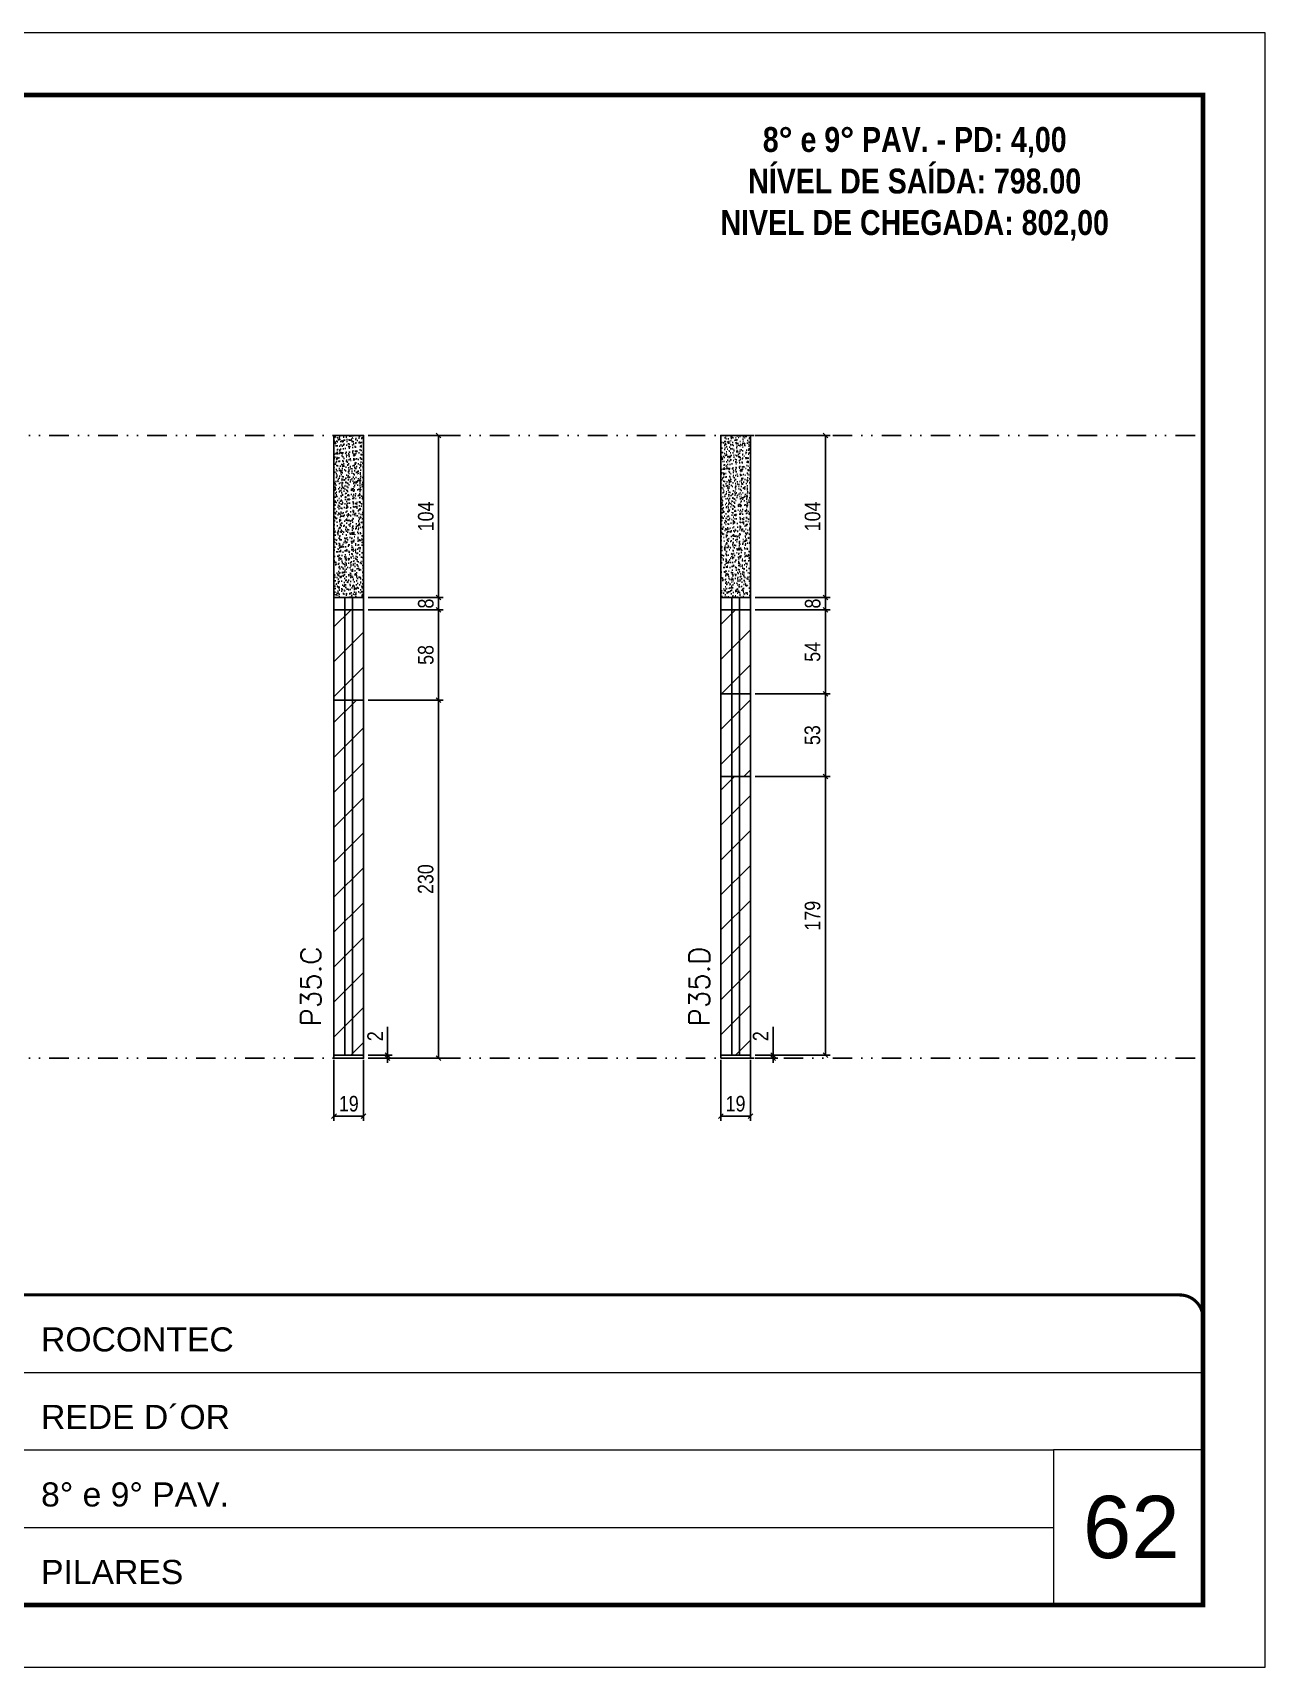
# Model space of a CAD drawing. Extents: x 28748 to 35002, y 14885 to 43501.
# Drawn here: x 31040 to 31832, y 25222 to 26272 of the extents above; entities that cross this region are included whole.
import ezdxf

# ---------------------------------------------------------------- set-up
doc = ezdxf.new("R2010")
doc.units = 0
for name, pattern in [('CONTINUO', [0]), ('DASHED', [0.75, 0.5, -0.25]), ('DIVIDE2', [0.625, 0.25, -0.125, 0, -0.125, 0, -0.125])]:
    doc.linetypes.add(name, pattern=pattern)
for name, color, linetype, lineweight in [('CARIMBO', 255, 'Continuous', 9), ('Folhas', 255, 'Continuous', 9), ('Hachura', 251, 'Continuous', 9), ('SARRAFO DE PRESSAO', 251, 'DASHED', 9), ('Texto Seção', 7, 'Continuous', 15)]:
    doc.layers.add(name, color=color, linetype=linetype, lineweight=lineweight)
for name, color, linetype in [('COTA', 241, 'Continuous'), ('NOMENCLATURA', 7, 'Continuous'), ('Nível', 160, 'Continuous'), ('Painéis', 200, 'Continuous'), ('SARR_2.2x7', 40, 'Continuous')]:
    doc.layers.add(name, color=color, linetype=linetype)
doc.styles.add('ARIAL', font='arial.ttf')
doc.styles.add('COTA TECNICA', font='techl___.ttf', dxfattribs={"height": 10})
doc.styles.add('COTA TECNICA-50', font='techl___.ttf', dxfattribs={"height": 10})
doc.styles.add('REGUA-120', font='ROMANS.shx', dxfattribs={"height": 15})
doc.styles.add('ROMANC', font='techb___.ttf', dxfattribs={"height": 2.5})
doc.dimstyles.new('COTA PAINEL-50', dxfattribs={"dimtxt": 10, "dimasz": 3, "dimexe": 3, "dimexo": 3, "dimgap": 3, "dimtad": 1, "dimdec": 1, "dimzin": 12, "dimdsep": 46, "dimtxsty": 'COTA TECNICA-50', "dimblk1": 'OBLIQUE', "dimblk2": 'OBLIQUE', "dimsah": 1, "dimcen": 0.9, "dimclrd": 4, "dimclre": 4, "dimclrt": 240, "dimadec": 1, "dimazin": 3, "dimtfac": 1, "dimtdec": 1, "dimtmove": 0, "dimatfit": 3, "dimfxl": 1, "dimtolj": 1, "dimtzin": 12, "dimarcsym": 0})
doc.dimstyles.new('PAINEL', dxfattribs={"dimtxt": 10, "dimasz": 3, "dimexe": 3, "dimexo": 3, "dimgap": 3, "dimtad": 1, "dimdec": 1, "dimzin": 12, "dimdsep": 46, "dimtxsty": 'COTA TECNICA', "dimblk1": 'OBLIQUE', "dimblk2": 'OBLIQUE', "dimsah": 1, "dimcen": 0.9, "dimclrd": 4, "dimclre": 4, "dimclrt": 240, "dimadec": 1, "dimazin": 3, "dimtfac": 1, "dimtdec": 1, "dimtmove": 0, "dimatfit": 3, "dimfxl": 1, "dimtolj": 1, "dimtzin": 12, "dimarcsym": 0})
pattern_1 = [(45, (-98687.658, -2076.637), (-11.2253202, 11.2253202), [])]

# ---------------------------------------------------------------- blocks, each defined once
blk = doc.blocks.new('9999999999')
at = {"color": 30, "linetype": 'CONTINUO'}
for p, q in [((98564.6, 34379.6), (99584, 34379.6)), ((98564.6, 34329.8), (99488, 34329.8)), ((99584, 34329.8), (99488, 34329.8)), ((99488, 34329.8), (99488, 34230.2)), ((98564.6, 34280), (99488, 34280))]:
    blk.add_line(p, q, dxfattribs=at)
at = {"color": 30, "linetype": 'CONTINUO', "const_width": 2}
blk.add_lwpolyline([(99584, 34230.2), (99584, 34414.4, 0.414214), (99569, 34429.4), (98229, 34429.4, 0.414214), (98214, 34414.4), (98214, 34245.2, 0.414214), (98229, 34230.2), (99584, 34230.2)], format="xyb", dxfattribs=at)
at = {"layer": 'Folhas'}
blk.add_lwpolyline([(98139, 34190.2), (99624, 34190.2), (99624, 35240.2), (98139, 35240.2)], close=True, dxfattribs=at)
at = {"layer": 'Folhas', "color": 30, "const_width": 3}
blk.add_lwpolyline([(98214, 34230.2), (99584, 34230.2), (99584, 35200.2), (98214, 35200.2)], close=True, dxfattribs=at)
at = {"color": 7, "linetype": 'Continuous', "ltscale": 5, "style": 'ARIAL'}
for s, height, p in [('ROCONTEC', 15.48, (98837.7, 34393.1)), ('REDE D´OR', 15.48, (98837.7, 34343.3)), ('8° e 9° PAV.', 15.483, (98837.7, 34293.5)), ('PILARES', 15.48, (98837.7, 34243.7))]:
    blk.add_text(s, height=height, dxfattribs=at).set_placement(p)
blk = doc.blocks.new('_Oblique')
at = {"color": 0, "linetype": 'ByBlock', "lineweight": -2}
blk.add_line((-0.5, -0.5), (0.5, 0.5), dxfattribs=at)
blk = doc.blocks.new('*D1201')
at = {"layer": 'COTA', "color": 4, "lineweight": -2, "transparency": 16777216}
for p, q in [((31233.7, 25612.4), (31233.7, 25573.1)), ((31252.7, 25612.4), (31252.7, 25573.1)), ((31233.7, 25576.1), (31252.7, 25576.1))]:
    blk.add_line(p, q, dxfattribs=at)
at = {"layer": 'Defpoints', "color": 0, "transparency": 16777216}
for p in [(31233.7, 25615.4), (31252.7, 25615.4), (31252.7, 25576.1)]:
    blk.add_point(p, dxfattribs=at)
at = {"layer": 'COTA', "color": 4, "lineweight": -2, "transparency": 16777216, "xscale": 3, "yscale": 3, "zscale": 3, "rotation": 180}
blk.add_blockref('_Oblique', (31233.7, 25576.1), dxfattribs=at)
at = {"layer": 'COTA', "color": 4, "lineweight": -2, "transparency": 16777216, "xscale": 3, "yscale": 3, "zscale": 3}
blk.add_blockref('_Oblique', (31252.7, 25576.1), dxfattribs=at)
at = {"layer": 'COTA', "color": 240, "transparency": 16777216, "insert": (31243.2, 25584.1), "char_height": 10, "attachment_point": 5, "style": 'COTA TECNICA'}
blk.add_mtext('\\A1;19', dxfattribs=at)
blk = doc.blocks.new('*D1202')
at = {"layer": 'COTA', "color": 4, "lineweight": -2, "transparency": 16777216}
for p, q in [((31482.1, 25612.4), (31482.1, 25573.1)), ((31501.1, 25612.4), (31501.1, 25573.1)), ((31482.1, 25576.1), (31501.1, 25576.1))]:
    blk.add_line(p, q, dxfattribs=at)
at = {"layer": 'Defpoints', "color": 0, "transparency": 16777216}
for p in [(31482.1, 25615.4), (31501.1, 25615.4), (31501.1, 25576.1)]:
    blk.add_point(p, dxfattribs=at)
at = {"layer": 'COTA', "color": 4, "lineweight": -2, "transparency": 16777216, "xscale": 3, "yscale": 3, "zscale": 3, "rotation": 180}
blk.add_blockref('_Oblique', (31482.1, 25576.1), dxfattribs=at)
at = {"layer": 'COTA', "color": 4, "lineweight": -2, "transparency": 16777216, "xscale": 3, "yscale": 3, "zscale": 3}
blk.add_blockref('_Oblique', (31501.1, 25576.1), dxfattribs=at)
at = {"layer": 'COTA', "color": 240, "transparency": 16777216, "insert": (31491.6, 25584.1), "char_height": 10, "attachment_point": 5, "style": 'COTA TECNICA'}
blk.add_mtext('\\A1;19', dxfattribs=at)
blk = doc.blocks.new('*D1203')
at = {"layer": 'COTA', "color": 4, "lineweight": -2, "transparency": 16777216}
for p, q in [((31255.7, 26013.4), (31303.8, 26013.4)), ((31300.8, 25909.4), (31300.8, 26013.4)), ((31255.7, 25909.4), (31303.8, 25909.4))]:
    blk.add_line(p, q, dxfattribs=at)
at = {"layer": 'Defpoints', "color": 0, "transparency": 16777216}
for p in [(31252.7, 26013.4), (31300.8, 26013.4), (31252.7, 25909.4)]:
    blk.add_point(p, dxfattribs=at)
at = {"layer": 'COTA', "color": 4, "lineweight": -2, "transparency": 16777216, "xscale": 3, "yscale": 3, "zscale": 3}
for p, rotation in [((31300.8, 26013.4), 90), ((31300.8, 25909.4), 270)]:
    blk.add_blockref('_Oblique', p, dxfattribs=dict(at, rotation=rotation))
at = {"layer": 'COTA', "color": 240, "transparency": 16777216, "insert": (31292.7, 25961.4), "char_height": 10, "attachment_point": 5, "rotation": 90, "style": 'COTA TECNICA'}
blk.add_mtext('\\A1;104', dxfattribs=at)
blk = doc.blocks.new('*D1204')
at = {"layer": 'COTA', "color": 4, "lineweight": -2, "transparency": 16777216}
for p, q in [((31255.7, 25843.4), (31303.8, 25843.4)), ((31300.8, 25613.4), (31300.8, 25843.4)), ((31255.7, 25613.4), (31303.8, 25613.4))]:
    blk.add_line(p, q, dxfattribs=at)
at = {"layer": 'Defpoints', "color": 0, "transparency": 16777216}
for p in [(31252.7, 25843.4), (31300.8, 25843.4), (31252.7, 25613.4)]:
    blk.add_point(p, dxfattribs=at)
at = {"layer": 'COTA', "color": 4, "lineweight": -2, "transparency": 16777216, "xscale": 3, "yscale": 3, "zscale": 3}
for p, rotation in [((31300.8, 25843.4), 90), ((31300.8, 25613.4), 270)]:
    blk.add_blockref('_Oblique', p, dxfattribs=dict(at, rotation=rotation))
at = {"layer": 'COTA', "color": 240, "transparency": 16777216, "insert": (31292.6, 25728.4), "char_height": 10, "attachment_point": 5, "rotation": 90, "style": 'COTA TECNICA'}
blk.add_mtext('\\A1;230', dxfattribs=at)
blk = doc.blocks.new('*D1205')
at = {"layer": 'COTA', "color": 4, "lineweight": -2, "transparency": 16777216}
for p, q in [((31268.1, 25615.4), (31268.1, 25633.5)), ((31255.7, 25615.4), (31271.1, 25615.4)), ((31255.7, 25613.4), (31271.1, 25613.4)), ((31268.1, 25613.4), (31268.1, 25615.4)), ((31268.1, 25613.4), (31268.1, 25610.4))]:
    blk.add_line(p, q, dxfattribs=at)
at = {"layer": 'Defpoints', "color": 0, "transparency": 16777216}
for p in [(31252.7, 25615.4), (31252.7, 25613.4), (31268.1, 25615.4)]:
    blk.add_point(p, dxfattribs=at)
at = {"layer": 'COTA', "color": 4, "lineweight": -2, "transparency": 16777216, "xscale": 3, "yscale": 3, "zscale": 3}
for p, rotation in [((31268.1, 25615.4), 270), ((31268.1, 25613.4), 90)]:
    blk.add_blockref('_Oblique', p, dxfattribs=dict(at, rotation=rotation))
at = {"layer": 'COTA', "color": 240, "transparency": 16777216, "insert": (31260.1, 25627.5), "char_height": 10, "attachment_point": 5, "rotation": 90, "style": 'COTA TECNICA-50'}
blk.add_mtext('\\A1;2', dxfattribs=at)
blk = doc.blocks.new('*D1206')
at = {"layer": 'COTA', "color": 4, "linetype": 'ByBlock', "lineweight": -2, "transparency": 16777216}
for p, q in [((31504.1, 25794.4), (31552.3, 25794.4)), ((31549.3, 25615.4), (31549.3, 25794.4)), ((31504.1, 25615.4), (31552.3, 25615.4))]:
    blk.add_line(p, q, dxfattribs=at)
at = {"layer": 'Defpoints', "color": 0, "linetype": 'ByBlock', "transparency": 16777216}
for p in [(31501.1, 25794.4), (31549.3, 25794.4), (31501.1, 25615.4)]:
    blk.add_point(p, dxfattribs=at)
at = {"layer": 'COTA', "color": 4, "linetype": 'ByBlock', "lineweight": -2, "transparency": 16777216, "xscale": 3, "yscale": 3, "zscale": 3}
for p, rotation in [((31549.3, 25794.4), 90), ((31549.3, 25615.4), 270)]:
    blk.add_blockref('_Oblique', p, dxfattribs=dict(at, rotation=rotation))
at = {"layer": 'COTA', "color": 240, "linetype": 'ByBlock', "transparency": 16777216, "insert": (31541.1, 25704.9), "char_height": 10, "attachment_point": 5, "rotation": 90, "style": 'COTA TECNICA'}
blk.add_mtext('\\A1;179', dxfattribs=at)
blk = doc.blocks.new('*D1956')
at = {"layer": 'COTA', "color": 4, "linetype": 'ByBlock', "lineweight": -2, "transparency": 16777216}
for p, q in [((31515.7, 25615.4), (31515.7, 25633.5)), ((31504.1, 25615.4), (31518.7, 25615.4)), ((31504.1, 25613.4), (31518.7, 25613.4)), ((31515.7, 25613.4), (31515.7, 25615.4)), ((31515.7, 25613.4), (31515.7, 25610.4))]:
    blk.add_line(p, q, dxfattribs=at)
at = {"layer": 'Defpoints', "color": 0, "linetype": 'ByBlock', "transparency": 16777216}
for p in [(31501.1, 25615.4), (31501.1, 25613.4), (31515.7, 25615.4)]:
    blk.add_point(p, dxfattribs=at)
at = {"layer": 'COTA', "color": 4, "linetype": 'ByBlock', "lineweight": -2, "transparency": 16777216, "xscale": 3, "yscale": 3, "zscale": 3}
for p, rotation in [((31515.7, 25615.4), 270), ((31515.7, 25613.4), 90)]:
    blk.add_blockref('_Oblique', p, dxfattribs=dict(at, rotation=rotation))
at = {"layer": 'COTA', "color": 240, "linetype": 'ByBlock', "transparency": 16777216, "insert": (31507.7, 25627.5), "char_height": 10, "attachment_point": 5, "rotation": 90, "style": 'COTA TECNICA'}
blk.add_mtext('\\A1;2', dxfattribs=at)
blk = doc.blocks.new('*D1214')
at = {"layer": 'COTA', "color": 4, "lineweight": -2, "transparency": 16777216}
for p, q in [((31504.1, 26013.4), (31552.3, 26013.4)), ((31549.3, 25909.4), (31549.3, 26013.4)), ((31504.1, 25909.4), (31552.3, 25909.4))]:
    blk.add_line(p, q, dxfattribs=at)
at = {"layer": 'Defpoints', "color": 0, "transparency": 16777216}
for p in [(31501.1, 26013.4), (31549.3, 26013.4), (31501.1, 25909.4)]:
    blk.add_point(p, dxfattribs=at)
at = {"layer": 'COTA', "color": 4, "lineweight": -2, "transparency": 16777216, "xscale": 3, "yscale": 3, "zscale": 3}
for p, rotation in [((31549.3, 26013.4), 90), ((31549.3, 25909.4), 270)]:
    blk.add_blockref('_Oblique', p, dxfattribs=dict(at, rotation=rotation))
at = {"layer": 'COTA', "color": 240, "transparency": 16777216, "insert": (31541.1, 25961.4), "char_height": 10, "attachment_point": 5, "rotation": 90, "style": 'COTA TECNICA'}
blk.add_mtext('\\A1;104', dxfattribs=at)
blk = doc.blocks.new('*D1215')
at = {"layer": 'COTA', "color": 4, "lineweight": -2, "transparency": 16777216}
for p, q in [((31504.1, 25847.4), (31552.3, 25847.4)), ((31549.3, 25794.4), (31549.3, 25847.4)), ((31504.1, 25794.4), (31552.3, 25794.4))]:
    blk.add_line(p, q, dxfattribs=at)
at = {"layer": 'Defpoints', "color": 0, "transparency": 16777216}
for p in [(31501.1, 25847.4), (31549.3, 25847.4), (31501.1, 25794.4)]:
    blk.add_point(p, dxfattribs=at)
at = {"layer": 'COTA', "color": 4, "lineweight": -2, "transparency": 16777216, "xscale": 3, "yscale": 3, "zscale": 3}
for p, rotation in [((31549.3, 25847.4), 90), ((31549.3, 25794.4), 270)]:
    blk.add_blockref('_Oblique', p, dxfattribs=dict(at, rotation=rotation))
at = {"layer": 'COTA', "color": 240, "transparency": 16777216, "insert": (31541, 25820.9), "char_height": 10, "attachment_point": 5, "rotation": 90, "style": 'COTA TECNICA'}
blk.add_mtext('\\A1;53', dxfattribs=at)
blk = doc.blocks.new('*D2328')
at = {"layer": 'COTA', "color": 4, "lineweight": -2, "transparency": 16777216}
for p, q in [((31255.7, 25901.4), (31303.8, 25901.4)), ((31300.8, 25901.4), (31300.8, 25843.4)), ((31255.7, 25843.4), (31303.8, 25843.4))]:
    blk.add_line(p, q, dxfattribs=at)
at = {"layer": 'Defpoints', "color": 0, "transparency": 16777216}
for p in [(31252.7, 25901.4), (31252.7, 25843.4), (31300.8, 25843.4)]:
    blk.add_point(p, dxfattribs=at)
at = {"layer": 'COTA', "color": 4, "lineweight": -2, "transparency": 16777216, "xscale": 3, "yscale": 3, "zscale": 3}
for p, rotation in [((31300.8, 25901.4), 90), ((31300.8, 25843.4), 270)]:
    blk.add_blockref('_Oblique', p, dxfattribs=dict(at, rotation=rotation))
at = {"layer": 'COTA', "color": 240, "transparency": 16777216, "insert": (31292.7, 25872.4), "char_height": 10, "attachment_point": 5, "rotation": 90, "style": 'COTA TECNICA'}
blk.add_mtext('\\A1;58', dxfattribs=at)
blk = doc.blocks.new('*D2329')
at = {"layer": 'COTA', "color": 4, "lineweight": -2, "transparency": 16777216}
for p, q in [((31504.1, 25901.4), (31552.3, 25901.4)), ((31549.3, 25901.4), (31549.3, 25847.4)), ((31504.1, 25847.4), (31552.3, 25847.4))]:
    blk.add_line(p, q, dxfattribs=at)
at = {"layer": 'Defpoints', "color": 0, "transparency": 16777216}
for p in [(31501.1, 25901.4), (31501.1, 25847.4), (31549.3, 25847.4)]:
    blk.add_point(p, dxfattribs=at)
at = {"layer": 'COTA', "color": 4, "lineweight": -2, "transparency": 16777216, "xscale": 3, "yscale": 3, "zscale": 3}
for p, rotation in [((31549.3, 25901.4), 90), ((31549.3, 25847.4), 270)]:
    blk.add_blockref('_Oblique', p, dxfattribs=dict(at, rotation=rotation))
at = {"layer": 'COTA', "color": 240, "transparency": 16777216, "insert": (31541.1, 25874.4), "char_height": 10, "attachment_point": 5, "rotation": 90, "style": 'COTA TECNICA'}
blk.add_mtext('\\A1;54', dxfattribs=at)
blk = doc.blocks.new('*D2641')
at = {"layer": 'COTA', "color": 4, "lineweight": -2, "transparency": 16777216}
for p, q in [((31255.7, 25909.4), (31303.8, 25909.4)), ((31300.8, 25909.4), (31300.8, 25901.4)), ((31255.7, 25901.4), (31303.8, 25901.4))]:
    blk.add_line(p, q, dxfattribs=at)
at = {"layer": 'Defpoints', "color": 0, "transparency": 16777216}
for p in [(31252.7, 25909.4), (31252.7, 25901.4), (31300.8, 25901.4)]:
    blk.add_point(p, dxfattribs=at)
at = {"layer": 'COTA', "color": 4, "lineweight": -2, "transparency": 16777216, "xscale": 3, "yscale": 3, "zscale": 3}
for p, rotation in [((31300.8, 25909.4), 90), ((31300.8, 25901.4), 270)]:
    blk.add_blockref('_Oblique', p, dxfattribs=dict(at, rotation=rotation))
at = {"layer": 'COTA', "color": 240, "transparency": 16777216, "insert": (31292.7, 25905.4), "char_height": 10, "attachment_point": 5, "rotation": 90, "style": 'COTA TECNICA'}
blk.add_mtext('\\A1;8', dxfattribs=at)
blk = doc.blocks.new('*D2642')
at = {"layer": 'COTA', "color": 4, "lineweight": -2, "transparency": 16777216}
for p, q in [((31504.1, 25909.4), (31552.3, 25909.4)), ((31549.3, 25909.4), (31549.3, 25901.4)), ((31504.1, 25901.4), (31552.3, 25901.4))]:
    blk.add_line(p, q, dxfattribs=at)
at = {"layer": 'Defpoints', "color": 0, "transparency": 16777216}
for p in [(31501.1, 25909.4), (31501.1, 25901.4), (31549.3, 25901.4)]:
    blk.add_point(p, dxfattribs=at)
at = {"layer": 'COTA', "color": 4, "lineweight": -2, "transparency": 16777216, "xscale": 3, "yscale": 3, "zscale": 3}
for p, rotation in [((31549.3, 25909.4), 90), ((31549.3, 25901.4), 270)]:
    blk.add_blockref('_Oblique', p, dxfattribs=dict(at, rotation=rotation))
at = {"layer": 'COTA', "color": 240, "transparency": 16777216, "insert": (31541.2, 25905.4), "char_height": 10, "attachment_point": 5, "rotation": 90, "style": 'COTA TECNICA'}
blk.add_mtext('\\A1;8', dxfattribs=at)

msp = doc.modelspace()

# ---------------------------------------------------------------- hatches: boundary and pattern name
at = {"layer": 'COTA', "linetype": 'ByBlock'}
h = msp.add_hatch(dxfattribs=at)
h.set_pattern_fill('AR-CONC', color=256, scale=0.03)
h.set_pattern_definition([(50, (-100680.6, -2043.6368), (5.46554007, -0.47817257), [0.5715, -6.2865]), (355, (-100680.6, -2043.637), (-1.05730264, 5.73170536), [0.4572, -5.02921753]), (100.4514447, (-100680.1445, -2043.6766), (4.40823741, 5.25353256), [0.48570026, -5.34270734]), (46.1842, (-100680.6, -2042.113), (8.13237123, -1.26126984), [0.85725, -9.42975]), (96.6355576, (-100679.922, -2042.218), (7.122124, 7.42278374), [0.7285507, -8.01406824]), (351.184151, (-100680.6, -2042.113), (7.122124, 7.42278374), [0.685799, -7.54379196]), (21, (-100679.838, -2042.4938), (4.54843174, -3.06795595), [0.5715, -6.2865]), (326, (-100679.838, -2042.494), (1.85406085, 5.52563898), [0.4572, -5.0292]), (71.451445, (-100679.459, -2042.7494), (6.40249258, 2.45768307), [0.48570026, -5.34269813]), (37.5, (-100680.6, -2043.6368), (0.092658098, 2.536651166), [0, -4.96824, 0, -5.1054, 0, -5.04825]), (7.5, (-100680.6, -2043.6368), (2.004589875, 3.005417245), [0, -2.91084, 0, -4.85394, 0, -1.92405]), (327.5, (-100682.2992, -2043.6368), (4.067717855, -0.17186232), [0, -1.905, 0, -5.9436, 0, -7.8867]), (317.5, (-100683.061, -2043.6368), (4.44387544, 0.76279473), [0, -2.4765, 0, -3.94716, 0, -5.6007])])
h.paths.add_polyline_path([(31233.67, 25909.4), (31252.67, 25909.4), (31252.67, 26013.4), (31233.67, 26013.4)])
h = msp.add_hatch(dxfattribs=at)
h.set_pattern_fill('AR-CONC', color=256, scale=0.03)
h.set_pattern_definition([(50, (-100432.1534, -2053.6368), (5.46554007, -0.47817257), [0.5715, -6.2865]), (355, (-100432.1534, -2053.637), (-1.05730264, 5.73170536), [0.4572, -5.02921753]), (100.4514447, (-100431.698, -2053.6766), (4.40823741, 5.25353256), [0.48570026, -5.34270734]), (46.1842, (-100432.1534, -2052.113), (8.13237123, -1.26126984), [0.85725, -9.42975]), (96.6355576, (-100431.476, -2052.218), (7.122124, 7.42278374), [0.7285507, -8.01406824]), (351.184151, (-100432.1534, -2052.113), (7.122124, 7.42278374), [0.685799, -7.54379196]), (21, (-100431.3914, -2052.4938), (4.54843174, -3.06795595), [0.5715, -6.2865]), (326, (-100431.3914, -2052.494), (1.85406085, 5.52563898), [0.4572, -5.0292]), (71.451445, (-100431.0124, -2052.7494), (6.40249258, 2.45768307), [0.48570026, -5.34269813]), (37.5, (-100432.1534, -2053.6368), (0.092658098, 2.536651166), [0, -4.96824, 0, -5.1054, 0, -5.04825]), (7.5, (-100432.1534, -2053.6368), (2.004589875, 3.005417245), [0, -2.91084, 0, -4.85394, 0, -1.92405]), (327.5, (-100433.8527, -2053.6368), (4.067717855, -0.17186232), [0, -1.905, 0, -5.9436, 0, -7.8867]), (317.5, (-100434.6147, -2053.6368), (4.44387544, 0.76279473), [0, -2.4765, 0, -3.94716, 0, -5.6007])])
h.paths.add_polyline_path([(31482.12, 25909.4), (31501.12, 25909.4), (31501.12, 26013.4), (31482.12, 26013.4)])
at = {"layer": 'Hachura'}
h = msp.add_hatch(dxfattribs=at)
h.set_pattern_fill('ANSI31', color=256, scale=5)
h.paths.add_polyline_path([(31252.67, 25901.4), (31233.67, 25901.4), (31233.67, 25843.4), (31252.67, 25843.4)])
h = msp.add_hatch(dxfattribs=at)
h.set_pattern_fill('ANSI31', color=256, scale=5)
h.paths.add_polyline_path([(31501.12, 25901.4), (31482.12, 25901.4), (31482.12, 25847.4), (31501.12, 25847.4)])
at = {"layer": 'Hachura', "linetype": 'ByBlock'}
h = msp.add_hatch(dxfattribs=at)
h.set_pattern_fill('ANSI31', color=256, scale=5)
h.set_pattern_definition(pattern_1)
h.paths.add_polyline_path([(31252.67, 25843.4), (31233.67, 25843.4), (31233.67, 25615.4), (31252.67, 25615.4)])
at = {"layer": 'Hachura'}
h = msp.add_hatch(dxfattribs=at)
h.set_pattern_fill('ANSI31', color=256, scale=5)
h.paths.add_polyline_path([(31501.12, 25844.4), (31501.12, 25847.4), (31482.12, 25847.4), (31482.12, 25844.4), (31482.12, 25794.4), (31501.12, 25794.4)])
at = {"layer": 'Hachura', "linetype": 'ByBlock'}
h = msp.add_hatch(dxfattribs=at)
h.set_pattern_fill('ANSI31', color=256, scale=5)
h.set_pattern_definition(pattern_1)
h.paths.add_polyline_path([(31482.12, 25794.4), (31482.12, 25615.4), (31501.12, 25615.4), (31501.12, 25794.4)])

# ---------------------------------------------------------------- linework, layer by layer
at = {"layer": 'COTA', "linetype": 'ByBlock'}
for points in [[(31233.67, 25909.4), (31252.67, 25909.4), (31252.67, 26013.4), (31233.67, 26013.4)], [(31482.12, 25909.4), (31501.12, 25909.4), (31501.12, 26013.4), (31482.12, 26013.4)]]:
    msp.add_lwpolyline(points, close=True, dxfattribs=at)
at = {"layer": 'Nível', "color": 4, "linetype": 'DIVIDE2', "ltscale": 50}
for p, q in [((30421.84, 26013.4), (31791.84, 26013.4)), ((30421.84, 25613.4), (31791.84, 25613.4))]:
    msp.add_line(p, q, dxfattribs=at)
at = {"layer": 'Painéis'}
for p, q in [((31233.67, 25901.4), (31252.67, 25901.4)), ((31233.67, 25843.4), (31233.67, 25901.4)), ((31252.67, 25901.4), (31252.67, 25843.4)), ((31482.12, 25901.4), (31501.12, 25901.4)), ((31482.12, 25847.4), (31482.12, 25901.4)), ((31482.12, 25901.4), (31501.12, 25901.4)), ((31501.12, 25901.4), (31501.12, 25847.4)), ((31233.67, 25843.4), (31252.67, 25843.4)), ((31252.67, 25843.4), (31233.67, 25843.4)), ((31252.67, 25843.4), (31233.67, 25843.4)), ((31482.12, 25847.4), (31501.12, 25847.4)), ((31482.12, 25844.4), (31482.12, 25847.4)), ((31501.12, 25847.4), (31482.12, 25847.4)), ((31501.12, 25847.4), (31482.12, 25847.4)), ((31482.12, 25844.4), (31482.12, 25615.4)), ((31501.12, 25847.4), (31501.12, 25844.4)), ((31501.12, 25615.4), (31501.12, 25844.4)), ((31501.12, 25794.4), (31482.12, 25794.4)), ((31482.12, 25794.4), (31501.12, 25794.4)), ((31482.12, 25615.4), (31501.12, 25615.4)), ((31482.12, 25615.4), (31501.12, 25615.4)), ((31482.12, 25613.4), (31482.12, 25615.4)), ((31501.12, 25613.4), (31482.12, 25613.4)), ((31501.12, 25615.4), (31501.12, 25613.4))]:
    msp.add_line(p, q, dxfattribs=at)
for points in [[(31233.67, 25909.4), (31252.67, 25909.4), (31252.67, 25901.4), (31233.67, 25901.4)], [(31482.12, 25909.4), (31501.12, 25909.4), (31501.12, 25901.4), (31482.12, 25901.4)], [(31233.67, 25615.4), (31252.67, 25615.4), (31252.67, 25843.4), (31233.67, 25843.4)], [(31233.67, 25843.4), (31252.67, 25843.4), (31252.67, 25843.4), (31233.67, 25843.4)], [(31233.67, 25615.4), (31252.67, 25615.4), (31252.67, 25613.4), (31233.67, 25613.4)]]:
    msp.add_lwpolyline(points, close=True, dxfattribs=at)
at = {"layer": 'SARR_2.2x7'}
for p, q in [((31240.67, 25901.4), (31240.67, 25909.4)), ((31245.67, 25901.4), (31245.67, 25909.4)), ((31489.12, 25901.4), (31489.12, 25909.4)), ((31494.12, 25901.4), (31494.12, 25909.4)), ((31240.67, 25843.4), (31240.67, 25901.4)), ((31245.67, 25901.4), (31245.67, 25843.4)), ((31489.12, 25847.4), (31489.12, 25901.4)), ((31494.12, 25901.4), (31494.12, 25847.4)), ((31240.67, 25843.4), (31240.67, 25615.4)), ((31245.67, 25843.4), (31245.67, 25615.4)), ((31489.12, 25794.4), (31489.12, 25847.4)), ((31494.12, 25847.4), (31494.12, 25794.4)), ((31489.12, 25794.4), (31489.12, 25615.4)), ((31494.12, 25794.4), (31494.12, 25615.4))]:
    msp.add_line(p, q, dxfattribs=at)

# ---------------------------------------------------------------- block references
at = {"layer": 'SARRAFO DE PRESSAO', "color": 6, "linetype": 'ByBlock'}
msp.add_blockref('9999999999', (-67792.14, -8968.09), dxfattribs=at)

# ---------------------------------------------------------------- texts
at = {"layer": 'CARIMBO', "style": 'ARIAL'}
msp.add_text('62', height=40, dxfattribs=at).set_placement((31714.7, 25292.26))
at = {"layer": 'NOMENCLATURA', "color": 2, "insert": (31606.67, 26238.18), "char_height": 16, "attachment_point": 2, "style": 'ROMANC'}
msp.add_mtext_dynamic_manual_height_columns('\\P8° e 9° PAV. - PD: 4,00\\PNÍVEL DE SAÍDA: 798.00\\PNIVEL DE CHEGADA: 802,00', width=300.2766, gutter_width=1, heights=[0], dxfattribs=at)
at = {"layer": 'Texto Seção', "char_height": 13, "width": 285.3299, "attachment_point": 7, "rotation": 90, "style": 'REGUA-120'}
for s, insert in [('P35.C', (31225.34, 25633.87)), ('P35.D', (31474.79, 25633.87))]:
    msp.add_mtext(s, dxfattribs=dict(at, insert=insert))

# ---------------------------------------------------------------- dimensions: what is measured, and where the dimension line sits
at = {"layer": 'COTA'}
for base, p1, p2, picture, middle in [((31300.81, 26013.4), (31252.67, 25909.4), (31252.67, 26013.4), '*D1203', (31292.7, 25961.4)), ((31549.25, 26013.4), (31501.12, 25909.4), (31501.12, 26013.4), '*D1214', (31541.15, 25961.4)), ((31300.81, 25843.4), (31252.67, 25613.4), (31252.67, 25843.4), '*D1204', (31292.59, 25728.4))]:
    dim = msp.add_linear_dim(base=base, p1=p1, p2=p2, angle=90, dimstyle='PAINEL', override={"dimarcsym": 2}, dxfattribs=at)
    dim.commit()
    dim.dimension.update_dxf_attribs({"geometry": picture, "text_midpoint": middle})
for base, p1, p2, dimstyle, picture, middle in [((31300.81, 25901.4), (31252.67, 25909.4), (31252.67, 25901.4), 'PAINEL', '*D2641', (31300.81, 25905.4)), ((31549.25, 25901.4), (31501.12, 25909.4), (31501.12, 25901.4), 'PAINEL', '*D2642', (31549.25, 25905.4)), ((31268.07, 25615.4), (31252.67, 25613.4), (31252.67, 25615.4), 'COTA PAINEL-50', '*D1205', (31268.07, 25627.46))]:
    dim = msp.add_linear_dim(base=base, p1=p1, p2=p2, angle=90, dimstyle=dimstyle, dxfattribs=at)
    dim.commit()
    dim.dimension.update_dxf_attribs({"geometry": picture, "text_midpoint": middle, "dimtype": 160})
for base, p1, p2, picture, middle in [((31300.81, 25843.4), (31252.67, 25901.4), (31252.67, 25843.4), '*D2328', (31292.67, 25872.4)), ((31549.25, 25847.4), (31501.12, 25901.4), (31501.12, 25847.4), '*D2329', (31541.14, 25874.4)), ((31549.25, 25847.4), (31501.12, 25794.4), (31501.12, 25847.4), '*D1215', (31541.03, 25820.9))]:
    dim = msp.add_linear_dim(base=base, p1=p1, p2=p2, angle=90, dimstyle='PAINEL', dxfattribs=at)
    dim.commit()
    dim.dimension.update_dxf_attribs({"geometry": picture, "text_midpoint": middle})
at = {"layer": 'COTA', "linetype": 'ByBlock'}
for base, p1, p2, picture, middle in [((31549.25, 25794.4), (31501.12, 25615.4), (31501.12, 25794.4), '*D1206', (31541.15, 25704.9)), ((31515.66, 25615.4), (31501.12, 25613.4), (31501.12, 25615.4), '*D1956', (31507.66, 25627.46))]:
    dim = msp.add_linear_dim(base=base, p1=p1, p2=p2, angle=90, dimstyle='PAINEL', dxfattribs=at)
    dim.commit()
    dim.dimension.update_dxf_attribs({"geometry": picture, "text_midpoint": middle})
at = {"layer": 'COTA'}
for base, p1, p2, picture, middle in [((31252.67, 25576.06), (31233.67, 25615.4), (31252.67, 25615.4), '*D1201', (31243.17, 25584.14)), ((31501.12, 25576.06), (31482.12, 25615.4), (31501.12, 25615.4), '*D1202', (31491.62, 25584.14))]:
    dim = msp.add_linear_dim(base=base, p1=p1, p2=p2, dimstyle='PAINEL', override={"dimarcsym": 2}, dxfattribs=at)
    dim.commit()
    dim.dimension.update_dxf_attribs({"geometry": picture, "text_midpoint": middle})

doc.saveas('drawing.dxf')
